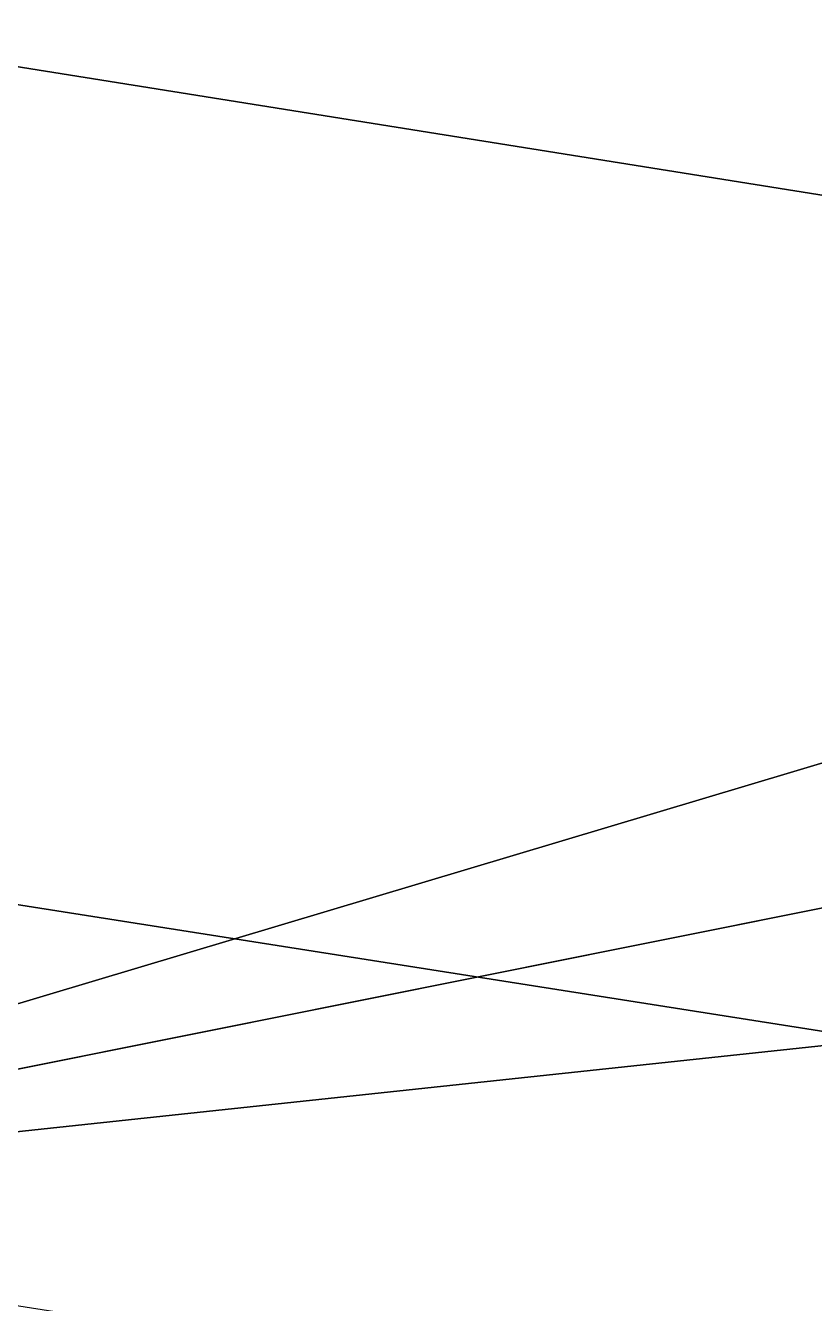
# Model space of a CAD drawing. Header units: metres. Extents: x 503497 to 504361, y 6966567 to 6966857.
# Drawn here: x 504122.7671 to 504122.77391, y 6966696.55063 to 6966696.56167 of the extents above; entities that cross this region are included whole.
import ezdxf

# ---------------------------------------------------------------- set-up
doc = ezdxf.new("R2010")
doc.units = ezdxf.units.M

msp = doc.modelspace()

# ---------------------------------------------------------------- linework, layer by layer
at = {"layer": 'SHADOW_APPROVED_20260129T071100'}
for points in [[(504125.6223, 6966696.1052), (504122.7613, 6966696.5515), (504032.3156, 6966710.7703), (504035.1766, 6966710.324), (504125.6223, 6966696.1052)], [(504124.6436, 6966689.8311), (504125.6223, 6966696.1052), (504035.1766, 6966710.324), (504034.1979, 6966704.0499), (504124.6436, 6966689.8311)]]:
    msp.add_lwpolyline(points, close=True, dxfattribs=at)
at = {"layer": 'SHADOW_APPROVED_20261019T053000'}
for points in [[(504125.6223, 6966696.1052), (504122.7613, 6966696.5515), (503546.0056, 6966788.6843), (503548.8666, 6966788.238), (504125.6223, 6966696.1052)], [(504124.6436, 6966689.8311), (504125.6223, 6966696.1052), (503548.8666, 6966788.238), (503547.8879, 6966781.9639), (504124.6436, 6966689.8311)]]:
    msp.add_lwpolyline(points, close=True, dxfattribs=at)
at = {"layer": 'SHADOW_APPROVED_20261221T150000'}
for points in [[(504122.7613, 6966696.5515), (504123.3955, 6966700.6171), (504161.0894, 6966704.6374), (504160.4552, 6966700.5718), (504122.7613, 6966696.5515)], [(504125.6223, 6966696.1052), (504122.7613, 6966696.5515), (504160.4552, 6966700.5718), (504163.3162, 6966700.1255), (504125.6223, 6966696.1052)]]:
    msp.add_lwpolyline(points, close=True, dxfattribs=at)
at = {"layer": 'SHADOW_APPROVED_20261221T160000'}
for points in [[(504122.7613, 6966696.5515), (504123.3955, 6966700.6171), (504182.9573, 6966712.5689), (504182.3231, 6966708.5033), (504122.7613, 6966696.5515)], [(504125.6223, 6966696.1052), (504122.7613, 6966696.5515), (504182.3231, 6966708.5033), (504185.1841, 6966708.057), (504125.6223, 6966696.1052)]]:
    msp.add_lwpolyline(points, close=True, dxfattribs=at)
at = {"layer": 'SHADOW_APPROVED_20261221T170000'}
for points in [[(504122.7613, 6966696.5515), (504123.3955, 6966700.6171), (504226.5954, 6966731.5047), (504225.9612, 6966727.4391), (504122.7613, 6966696.5515)], [(504125.6223, 6966696.1052), (504122.7613, 6966696.5515), (504225.9612, 6966727.4391), (504228.8222, 6966726.9928), (504125.6223, 6966696.1052)]]:
    msp.add_lwpolyline(points, close=True, dxfattribs=at)
at = {"layer": 'SHADOW_COMPARATOR_RL48_20260129T071100'}
for points in [[(504125.6223, 6966696.1052), (504122.7613, 6966696.5515), (504066.3641, 6966705.4176), (504069.2251, 6966704.9713), (504125.6223, 6966696.1052)], [(504124.6436, 6966689.8311), (504125.6223, 6966696.1052), (504069.2251, 6966704.9713), (504068.2464, 6966698.6972), (504124.6436, 6966689.8311)]]:
    msp.add_lwpolyline(points, close=True, dxfattribs=at)
at = {"layer": 'SHADOW_COMPARATOR_RL48_20261019T053000'}
for points in [[(504125.6223, 6966696.1052), (504122.7613, 6966696.5515), (503763.1269, 6966754.0006), (503765.9879, 6966753.5543), (504125.6223, 6966696.1052)], [(504124.6436, 6966689.8311), (504125.6223, 6966696.1052), (503765.9879, 6966753.5543), (503765.0092, 6966747.2802), (504124.6436, 6966689.8311)]]:
    msp.add_lwpolyline(points, close=True, dxfattribs=at)
at = {"layer": 'SHADOW_COMPARATOR_RL48_20261221T150000'}
for points in [[(504122.7613, 6966696.5515), (504123.3955, 6966700.6171), (504146.8994, 6966703.124), (504146.2652, 6966699.0584), (504122.7613, 6966696.5515)], [(504125.6223, 6966696.1052), (504122.7613, 6966696.5515), (504146.2652, 6966699.0584), (504149.1262, 6966698.6121), (504125.6223, 6966696.1052)]]:
    msp.add_lwpolyline(points, close=True, dxfattribs=at)
at = {"layer": 'SHADOW_COMPARATOR_RL48_20261221T160000'}
for points in [[(504122.7613, 6966696.5515), (504123.3955, 6966700.6171), (504160.5351, 6966708.0696), (504159.9009, 6966704.004), (504122.7613, 6966696.5515)], [(504125.6223, 6966696.1052), (504122.7613, 6966696.5515), (504159.9009, 6966704.004), (504162.7619, 6966703.5577), (504125.6223, 6966696.1052)]]:
    msp.add_lwpolyline(points, close=True, dxfattribs=at)
at = {"layer": 'SHADOW_COMPARATOR_RL48_20261221T170000'}
for points in [[(504122.7613, 6966696.5515), (504123.3955, 6966700.6171), (504187.7455, 6966719.877), (504187.1113, 6966715.8114), (504122.7613, 6966696.5515)], [(504125.6223, 6966696.1052), (504122.7613, 6966696.5515), (504187.1113, 6966715.8114), (504189.9723, 6966715.3651), (504125.6223, 6966696.1052)]]:
    msp.add_lwpolyline(points, close=True, dxfattribs=at)

doc.saveas('drawing.dxf')
